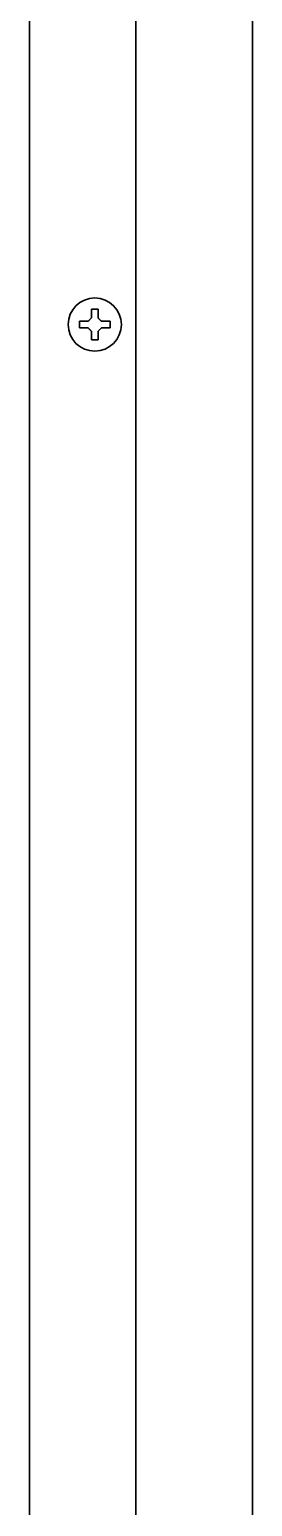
# Model space of a CAD drawing. Extents: x 5987 to 10491, y -672 to 3708.
# Drawn here: x 6825.1 to 6858.6, y 1625.1 to 1847.2 of the extents above; entities that cross this region are included whole.
import ezdxf

# ---------------------------------------------------------------- set-up
doc = ezdxf.new("R2010")
doc.units = 0
doc.header["$LTSCALE"] = 5
doc.layers.add('1', color=7, linetype='CONTINUOUS', true_color=0xffffff)

msp = doc.modelspace()

# ---------------------------------------------------------------- linework, layer by layer
at = {"layer": '1', "color": 7, "linetype": 'Continuous', "lineweight": 35}
for p, q in [((6858.57, 2393.35), (6858.57, 1373.93)), ((6825.07, 1387.03), (6825.07, 2388.68)), ((6841.07, 1376.53), (6841.07, 2386.03)), ((6834.37, 1805.13), (6834.87, 1805.13)), ((6834.87, 1805.13), (6835.37, 1805.13)), ((6834.87, 1800.53), (6834.37, 1800.53)), ((6835.37, 1800.53), (6834.87, 1800.53))]:
    msp.add_line(p, q, dxfattribs=at)
msp.add_circle((6834.87, 1802.83), 4, dxfattribs=at)
for points in [[(6833.87, 1803.33), (6833.9, 1803.35), (6833.95, 1803.4), (6834.02, 1803.48), (6834.1, 1803.55), (6834.17, 1803.62), (6834.23, 1803.69), (6834.3, 1803.76), (6834.35, 1803.8), (6834.37, 1803.83)], [(6834.37, 1803.83), (6834.37, 1803.88), (6834.37, 1803.99), (6834.37, 1804.15), (6834.37, 1804.31), (6834.37, 1804.46), (6834.37, 1804.62), (6834.37, 1804.77), (6834.37, 1804.94), (6834.37, 1805.06), (6834.37, 1805.13)], [(6835.37, 1803.83), (6835.4, 1803.8), (6835.44, 1803.75), (6835.52, 1803.68), (6835.59, 1803.61), (6835.66, 1803.54), (6835.73, 1803.47), (6835.8, 1803.4), (6835.85, 1803.35), (6835.87, 1803.33)], [(6832.57, 1802.33), (6832.57, 1802.49), (6832.57, 1802.83), (6832.57, 1803.16), (6832.57, 1803.33)], [(6833.87, 1802.33), (6833.82, 1802.33), (6833.71, 1802.33), (6833.55, 1802.33), (6833.39, 1802.33), (6833.23, 1802.33), (6833.08, 1802.33), (6832.93, 1802.33), (6832.76, 1802.33), (6832.64, 1802.33), (6832.57, 1802.33)], [(6834.37, 1801.83), (6834.35, 1801.85), (6834.3, 1801.9), (6834.23, 1801.97), (6834.16, 1802.04), (6834.09, 1802.11), (6834.02, 1802.18), (6833.94, 1802.25), (6833.9, 1802.3), (6833.87, 1802.33)], [(6835.87, 1802.33), (6835.85, 1802.3), (6835.8, 1802.25), (6835.72, 1802.18), (6835.65, 1802.1), (6835.58, 1802.03), (6835.51, 1801.96), (6835.44, 1801.9), (6835.4, 1801.85), (6835.37, 1801.83)], [(6835.37, 1801.83), (6835.37, 1801.77), (6835.37, 1801.66), (6835.37, 1801.5), (6835.37, 1801.34), (6835.37, 1801.19), (6835.37, 1801.04), (6835.37, 1800.88), (6835.37, 1800.71), (6835.37, 1800.59), (6835.37, 1800.53)], [(6835.87, 1803.33), (6835.93, 1803.33), (6836.04, 1803.33), (6836.2, 1803.33), (6836.36, 1803.33), (6836.51, 1803.33), (6836.66, 1803.33), (6836.82, 1803.33), (6836.99, 1803.33), (6837.11, 1803.33), (6837.17, 1803.33)], [(6837.17, 1803.33), (6837.17, 1803.16), (6837.17, 1802.83), (6837.17, 1802.49), (6837.17, 1802.33)]]:
    msp.add_open_spline(points, degree=3, dxfattribs=at)
for points in [[(6835.37, 1805.13), (6835.37, 1804.92), (6835.37, 1804.71), (6835.37, 1804.39), (6835.37, 1804.28), (6835.37, 1804.05), (6835.37, 1803.94), (6835.37, 1803.83)], [(6832.57, 1803.33), (6832.78, 1803.33), (6832.99, 1803.33), (6833.31, 1803.33), (6833.42, 1803.33), (6833.64, 1803.33), (6833.76, 1803.33), (6833.87, 1803.33)], [(6834.37, 1800.53), (6834.37, 1800.73), (6834.37, 1800.94), (6834.37, 1801.26), (6834.37, 1801.37), (6834.37, 1801.6), (6834.37, 1801.71), (6834.37, 1801.83)], [(6837.17, 1802.33), (6836.97, 1802.33), (6836.76, 1802.33), (6836.44, 1802.33), (6836.33, 1802.33), (6836.1, 1802.33), (6835.99, 1802.33), (6835.87, 1802.33)]]:
    msp.add_open_spline(points, degree=3, knots=[0, 0, 0, 0, 0.5, 0.5, 0.75, 0.75, 1, 1, 1, 1], dxfattribs=at)

doc.saveas('drawing.dxf')
